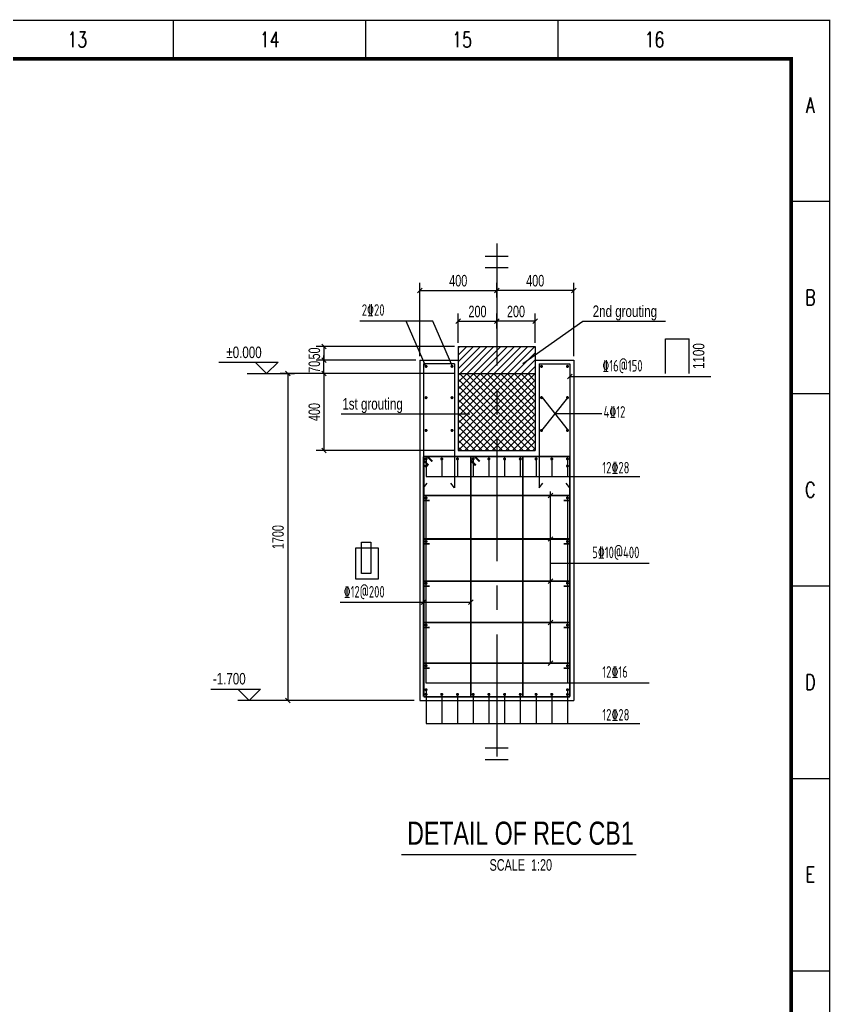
# Model space of a CAD drawing. Header units: millimetres. Extents: x -15901 to 146244, y -607033 to -56344.
# Drawn here: x 50349 to 71413, y -235063 to -209448 of the extents above; entities that cross this region are included whole.
import ezdxf
from ezdxf.enums import TextEntityAlignment as Align

# ---------------------------------------------------------------- set-up
doc = ezdxf.new("R2010")
doc.units = ezdxf.units.MM
doc.header["$LTSCALE"] = 2000
doc.linetypes.add('CENTER', pattern=[50.8, 31.75, -6.35, 6.35, -6.35])
for name, color, linetype in [('1', 3, 'Continuous'), ('4', 2, 'Continuous'), ('6', 1, 'Continuous'), ('DIM', 2, 'Continuous'), ('S_02_AXIS', 171, 'CENTER'), ('S_08_HATCH', 8, 'Continuous'), ('TEXT', 3, 'Continuous'), ('TK', 1, 'Continuous')]:
    doc.layers.add(name, color=color, linetype=linetype)
doc.styles.add('FS', font='kstxt.shx', dxfattribs={"width": 0.8, "height": 250, "bigfont": 'kshz.shx'})
doc.styles.add('KS', font='kstxt.shx', dxfattribs={"width": 0.7, "height": 300, "bigfont": 'kshz.shx'})
doc.styles.add('TK-HZ', font='txt.shx', dxfattribs={"width": 0.8, "bigfont": 'hztxt.shx'})
doc.styles.add('样3', font='tssdeng.shx', dxfattribs={"width": 0.7, "height": 300, "bigfont": 'tssdchn.shx'})
doc.dimstyles.new('KSDIM0.2', dxfattribs={"dimtxt": 300, "dimasz": 120, "dimexe": 200, "dimexo": 100, "dimgap": 100, "dimtad": 1, "dimdec": 0, "dimlfac": 0.2, "dimzin": 14, "dimdsep": 46, "dimtxsty": 'KS', "dimblk1": 'OBLIQUE', "dimblk2": 'OBLIQUE', "dimsah": 1, "dimcen": -900, "dimclrd": 7, "dimclre": 7, "dimclrt": 2, "dimadec": 0, "dimazin": 0, "dimtfac": 1, "dimtdec": 0, "dimtix": 1, "dimtmove": 2, "dimatfit": 2, "dimfxl": 1, "dimtolj": 1, "dimtzin": 14, "dimlwd": -3, "dimarcsym": 2})

# ---------------------------------------------------------------- blocks, each defined once
blk = doc.blocks.new('_OBLIQUE')
at = {"color": 1}
blk.add_line((-0.5, -0.5), (0.5, 0.5), dxfattribs=at)
blk = doc.blocks.new('*D426')
at = {"layer": '1', "color": 7, "lineweight": -2}
for p, q in [((62745, -217471), (62745, -217083)), ((63745, -217845), (63745, -217083))]:
    blk.add_line(p, q, dxfattribs=at)
at = {"layer": '1', "color": 7, "lineweight": -3}
blk.add_line((63745, -217283), (62745, -217283), dxfattribs=at)
at = {"layer": 'Defpoints', "color": 0}
for p in [(62745, -217283), (62745, -217571), (63745, -217945)]:
    blk.add_point(p, dxfattribs=at)
at = {"layer": '1', "color": 7, "linetype": 'ByBlock', "lineweight": -3, "xscale": 120, "yscale": 120, "zscale": 120, "rotation": 180}
blk.add_blockref('_OBLIQUE', (62745, -217283), dxfattribs=at)
at = {"layer": '1', "color": 7, "linetype": 'ByBlock', "lineweight": -3, "xscale": 120, "yscale": 120, "zscale": 120}
blk.add_blockref('_OBLIQUE', (63745, -217283), dxfattribs=at)
at = {"layer": '1', "color": 2, "insert": (63245, -217033), "char_height": 300, "attachment_point": 5, "style": 'KS'}
blk.add_mtext('\\A1;200', dxfattribs=at)
blk = doc.blocks.new('*D427')
at = {"layer": '1', "color": 7, "lineweight": -2}
for p, q in [((61745, -217845), (61745, -217083)), ((62745, -217471), (62745, -217083))]:
    blk.add_line(p, q, dxfattribs=at)
at = {"layer": '1', "color": 7, "lineweight": -3}
blk.add_line((61745, -217283), (62745, -217283), dxfattribs=at)
at = {"layer": 'Defpoints', "color": 0}
for p in [(62745, -217283), (62745, -217571), (61745, -217945)]:
    blk.add_point(p, dxfattribs=at)
at = {"layer": '1', "color": 7, "linetype": 'ByBlock', "lineweight": -3, "xscale": 120, "yscale": 120, "zscale": 120, "rotation": 180}
blk.add_blockref('_OBLIQUE', (61745, -217283), dxfattribs=at)
at = {"layer": '1', "color": 7, "linetype": 'ByBlock', "lineweight": -3, "xscale": 120, "yscale": 120, "zscale": 120}
blk.add_blockref('_OBLIQUE', (62745, -217283), dxfattribs=at)
at = {"layer": '1', "color": 2, "insert": (62245, -217033), "char_height": 300, "attachment_point": 5, "style": 'KS'}
blk.add_mtext('\\A1;200', dxfattribs=at)
blk = doc.blocks.new('*D428')
at = {"layer": '1', "color": 7, "lineweight": -3}
for p, q in [((58256, -218295), (58256, -218175)), ((58256, -218645), (58256, -218295)), ((58256, -218645), (58256, -218765))]:
    blk.add_line(p, q, dxfattribs=at)
at = {"layer": '1', "color": 7, "lineweight": -2}
for p, q in [((60645, -218295), (58056, -218295)), ((61645, -218645), (58056, -218645))]:
    blk.add_line(p, q, dxfattribs=at)
at = {"layer": 'Defpoints', "color": 0}
for p in [(58256, -218295), (60745, -218295), (61745, -218645)]:
    blk.add_point(p, dxfattribs=at)
at = {"layer": '1', "color": 7, "linetype": 'ByBlock', "lineweight": -3, "xscale": 120, "yscale": 120, "zscale": 120}
for p, rotation in [((58256, -218295), 270), ((58256, -218645), 90)]:
    blk.add_blockref('_OBLIQUE', p, dxfattribs=dict(at, rotation=rotation))
at = {"layer": '1', "color": 2, "insert": (58006, -218470), "char_height": 300, "attachment_point": 5, "rotation": 90, "style": 'KS'}
blk.add_mtext('\\A1;70', dxfattribs=at)
blk = doc.blocks.new('*D429')
at = {"layer": '1', "color": 7, "lineweight": -2}
for p, q in [((61645, -218645), (58056, -218645)), ((61645, -220645), (58056, -220645))]:
    blk.add_line(p, q, dxfattribs=at)
at = {"layer": '1', "color": 7, "lineweight": -3}
blk.add_line((58256, -218645), (58256, -220645), dxfattribs=at)
at = {"layer": 'Defpoints', "color": 0}
for p in [(61745, -218645), (58256, -220645), (61745, -220645)]:
    blk.add_point(p, dxfattribs=at)
at = {"layer": '1', "color": 7, "linetype": 'ByBlock', "lineweight": -3, "xscale": 120, "yscale": 120, "zscale": 120}
for p, rotation in [((58256, -218645), 90), ((58256, -220645), 270)]:
    blk.add_blockref('_OBLIQUE', p, dxfattribs=dict(at, rotation=rotation))
at = {"layer": '1', "color": 2, "insert": (58006, -219645), "char_height": 300, "attachment_point": 5, "rotation": 90, "style": 'KS'}
blk.add_mtext('\\A1;400', dxfattribs=at)
blk = doc.blocks.new('*D430')
at = {"layer": '1', "color": 7, "lineweight": -2}
for p, q in [((61645, -217945), (58056, -217945)), ((58262, -218295), (58056, -218295))]:
    blk.add_line(p, q, dxfattribs=at)
at = {"layer": '1', "color": 7, "lineweight": -3}
blk.add_line((58256, -217945), (58256, -218295), dxfattribs=at)
at = {"layer": 'Defpoints', "color": 0}
for p in [(61745, -217945), (58256, -218295), (58362, -218295)]:
    blk.add_point(p, dxfattribs=at)
at = {"layer": '1', "color": 7, "linetype": 'ByBlock', "lineweight": -3, "xscale": 120, "yscale": 120, "zscale": 120}
for p, rotation in [((58256, -217945), 90), ((58256, -218295), 270)]:
    blk.add_blockref('_OBLIQUE', p, dxfattribs=dict(at, rotation=rotation))
at = {"layer": '1', "color": 2, "insert": (58006, -218123), "char_height": 300, "attachment_point": 5, "rotation": 90, "style": 'KS'}
blk.add_mtext('\\A1;50', dxfattribs=at)
blk = doc.blocks.new('Dot')
at = {"layer": '6', "const_width": 0.4}
blk.add_lwpolyline([(-0.2, 0, 1), (0.2, 0, 1)], format="xyb", close=True, dxfattribs=at)
blk = doc.blocks.new('*D431')
at = {"layer": '1', "color": 7, "lineweight": -2}
for p, q in [((62745, -216671), (62745, -216283)), ((64745, -218195), (64745, -216283))]:
    blk.add_line(p, q, dxfattribs=at)
at = {"layer": '1', "color": 7, "lineweight": -3}
blk.add_line((64745, -216483), (62745, -216483), dxfattribs=at)
at = {"layer": 'Defpoints', "color": 0}
for p in [(62745, -216483), (62745, -216771), (64745, -218295)]:
    blk.add_point(p, dxfattribs=at)
at = {"layer": '1', "color": 7, "linetype": 'ByBlock', "lineweight": -3, "xscale": 120, "yscale": 120, "zscale": 120, "rotation": 180}
blk.add_blockref('_OBLIQUE', (62745, -216483), dxfattribs=at)
at = {"layer": '1', "color": 7, "linetype": 'ByBlock', "lineweight": -3, "xscale": 120, "yscale": 120, "zscale": 120}
blk.add_blockref('_OBLIQUE', (64745, -216483), dxfattribs=at)
at = {"layer": '1', "color": 2, "insert": (63745, -216233), "char_height": 300, "attachment_point": 5, "style": 'KS'}
blk.add_mtext('\\A1;400', dxfattribs=at)
blk = doc.blocks.new('*D432')
at = {"layer": '1', "color": 7, "lineweight": -2}
for p, q in [((60745, -218195), (60745, -216283)), ((62745, -216671), (62745, -216283))]:
    blk.add_line(p, q, dxfattribs=at)
at = {"layer": '1', "color": 7, "lineweight": -3}
blk.add_line((60745, -216483), (62745, -216483), dxfattribs=at)
at = {"layer": 'Defpoints', "color": 0}
for p in [(62745, -216483), (62745, -216771), (60745, -218295)]:
    blk.add_point(p, dxfattribs=at)
at = {"layer": '1', "color": 7, "linetype": 'ByBlock', "lineweight": -3, "xscale": 120, "yscale": 120, "zscale": 120, "rotation": 180}
blk.add_blockref('_OBLIQUE', (60745, -216483), dxfattribs=at)
at = {"layer": '1', "color": 7, "linetype": 'ByBlock', "lineweight": -3, "xscale": 120, "yscale": 120, "zscale": 120}
blk.add_blockref('_OBLIQUE', (62745, -216483), dxfattribs=at)
at = {"layer": '1', "color": 2, "insert": (61745, -216233), "char_height": 300, "attachment_point": 5, "style": 'KS'}
blk.add_mtext('\\A1;400', dxfattribs=at)
blk = doc.blocks.new('*D433')
at = {"layer": '1', "color": 7, "lineweight": -2}
for p, q in [((58912, -218645), (57113, -218645)), ((60600, -227145), (57113, -227145))]:
    blk.add_line(p, q, dxfattribs=at)
at = {"layer": '1', "color": 7, "lineweight": -3}
blk.add_line((57313, -218645), (57313, -227145), dxfattribs=at)
at = {"layer": 'Defpoints', "color": 0}
for p in [(59012, -218645), (57313, -227145), (60700, -227145)]:
    blk.add_point(p, dxfattribs=at)
at = {"layer": '1', "color": 7, "linetype": 'ByBlock', "lineweight": -3, "xscale": 120, "yscale": 120, "zscale": 120}
for p, rotation in [((57313, -218645), 90), ((57313, -227145), 270)]:
    blk.add_blockref('_OBLIQUE', p, dxfattribs=dict(at, rotation=rotation))
at = {"layer": '1', "color": 2, "insert": (57063, -222895), "char_height": 300, "attachment_point": 5, "rotation": 90, "style": 'KS'}
blk.add_mtext('\\A1;1700', dxfattribs=at)
blk = doc.blocks.new('Br5')
at = {"layer": '6', "const_width": 0.5}
for points in [[(1.29, 2.29), (0, 1)], [(2.29, 1.29), (1, 0)]]:
    blk.add_lwpolyline(points, dxfattribs=at)
blk = doc.blocks.new('A1-1')
at = {"layer": 'TK', "color": 7}
for p, q in [((67050, 58400), (67050, 59400)), ((72050, 58400), (72050, 59400)), ((77050, 58400), (77050, 59400)), ((83100, 54700), (84100, 54700)), ((83100, 49700), (84100, 49700)), ((83100, 44700), (84100, 44700)), ((83100, 39700), (84100, 39700)), ((83100, 34700), (84100, 34700))]:
    blk.add_line(p, q, dxfattribs=at)
for points, const_width in [([(0, 0), (84100, 0), (84100, 59400), (0, 59400)], 35), ([(2500, 1000), (83100, 1000), (83100, 58400), (2500, 58400)], 100)]:
    blk.add_lwpolyline(points, close=True, dxfattribs=dict(at, const_width=const_width))
at = {"layer": 'TK', "color": 7, "style": 'TK-HZ', "width": 0.75}
for s, p in [('13', (64550, 58900)), ('14', (69550, 58900)), ('15', (74550, 58900)), ('16', (79550, 58900)), ('A', (83600, 57200)), ('B', (83600, 52200)), ('C', (83600, 47200)), ('D', (83600, 42200)), ('E', (83600, 37200))]:
    blk.add_text(s, height=400, dxfattribs=at).set_placement(p, align=Align.MIDDLE_CENTER)

msp = doc.modelspace()

# ---------------------------------------------------------------- hatches: boundary and pattern name
at = {"layer": 'S_08_HATCH'}
h = msp.add_hatch(dxfattribs=at)
h.set_pattern_fill('ANSI31', color=6, scale=1000)
h.set_pattern_definition([(45, (-283721.75, -571233.78), (-88.388348, 88.388348), [])])
h.paths.add_polyline_path([(63745.476, -217945.224), (62745.476, -217945.224), (62745.476, -218645.224), (63745.476, -218645.224)])
h.paths.add_polyline_path([(62745.476, -217945.224), (61745.476, -217945.224), (61745.476, -218645.224), (62745.476, -218645.224)])
h = msp.add_hatch(dxfattribs=at)
h.set_pattern_fill('ANSI37', color=6, scale=1000)
h.set_pattern_definition([(45, (-283721.75, -571233.78), (-88.388348, 88.388348), []), (135, (-283721.75, -571233.78), (-88.388348, -88.388348), [])])
h.paths.add_polyline_path([(63745.476, -218645.224), (62745.476, -218645.224), (62745.476, -220645.224), (63745.476, -220645.224)])
h.paths.add_polyline_path([(62745.476, -218645.224), (61745.476, -218645.224), (61745.476, -220645.224), (62745.476, -220645.224)])

# ---------------------------------------------------------------- linework, layer by layer
for p, q in [((61085.271, -217283.115, -20.286), (59185.728, -217283.115, -20.286)), ((60907.976, -218477.724, -20.286), (60387.158, -217283.115, -20.286)), ((61606.09, -218477.724, -20.286), (61085.271, -217283.115, -20.286)), ((63426.735, -218381.586, -20.286), (64984.779, -217283.115, -20.286)), ((64984.779, -217283.115, -20.286), (67131.818, -217283.115, -20.286)), ((64645.476, -218724.644, -20.286), (68312.567, -218724.644, -20.286)), ((64587.278, -219273.394, -20.286), (63912.278, -220122.468, -20.286)), ((63927.976, -219266.518, -20.286), (64602.976, -220122.468, -20.286)), ((58704.384, -219690.305, -20.286), (62049.975, -219690.305, -20.286)), ((64259.02, -219686.306, -20.286), (65477.127, -219686.306, -20.286)), ((60907.976, -220863.766, -20.286), (60907.643, -221317, -20.286)), ((61316.31, -220863.766, -20.286), (61316.31, -221317, -20.286)), ((61724.643, -220863.766, -20.286), (61724.643, -221317, -20.286)), ((62132.976, -220863.766, -20.286), (62132.976, -221317, -20.286)), ((62541.31, -220863.766, -20.286), (62541.31, -221317, -20.286)), ((62949.643, -220863.766, -20.286), (62949.643, -221317, -20.286)), ((63357.976, -220863.766, -20.286), (63357.976, -221317, -20.286)), ((63766.31, -220863.766, -20.286), (63766.31, -221317, -20.286)), ((64174.643, -220863.766, -20.286), (64174.643, -221317, -20.286)), ((64582.976, -220863.766, -20.286), (64582.976, -221317, -20.286)), ((60907.643, -221317, -20.286), (66461.848, -221317, -20.286)), ((64138.451, -226173.45, -20.286), (64138.451, -221705.787, -20.286)), ((60903.733, -221857.554, -20.286), (60903.733, -226680.09, -20.286)), ((64582.67, -221857.101, -20.286), (64582.67, -226680.09, -20.286)), ((64138.451, -223575.186, -20.286), (66708.649, -223575.186, -20.286)), ((58680.588, -224585.761, -20.286), (62068.996, -224585.761, -20.286)), ((60903.733, -226680.09, -20.286), (66708.649, -226680.09, -20.286)), ((60907.976, -226862.746, -20.286), (60907.643, -227739.201, -20.286)), ((64582.976, -226862.746, -20.286), (64582.976, -227739.201, -20.286)), ((61316.31, -226982.724, -20.286), (61316.31, -227739.201, -20.286)), ((61724.643, -226982.724, -20.286), (61724.643, -227739.201, -20.286)), ((62132.976, -226982.724, -20.286), (62132.976, -227739.201, -20.286)), ((62541.31, -226982.724, -20.286), (62541.31, -227739.201, -20.286)), ((62949.643, -226982.724, -20.286), (62949.643, -227739.201, -20.286)), ((63357.976, -226982.724, -20.286), (63357.976, -227739.201, -20.286)), ((63766.31, -226982.724, -20.286), (63766.31, -227739.201, -20.286)), ((64174.643, -226982.724, -20.286), (64174.643, -227739.201, -20.286)), ((60907.643, -227739.201, -20.286), (66461.848, -227739.201, -20.286))]:
    msp.add_line(p, q)
at = {"layer": '1'}
for p, q in [((62445.476, -215590.399, -20.286), (63045.476, -215590.399, -20.286)), ((62445.476, -215890.399, -20.286), (63045.476, -215890.399, -20.286)), ((61745.476, -217945.224, -20.286), (61745.476, -220645.224, -20.286)), ((61745.476, -217945.224, -20.286), (63745.476, -217945.224, -20.286)), ((63745.476, -217945.224, -20.286), (63745.476, -220645.224, -20.286)), ((67129.901, -218647.445, -20.286), (67129.901, -217741.254, -20.286)), ((67129.901, -217741.254, -20.286), (67748.09, -217741.254, -20.286)), ((67748.09, -218647.445, -20.286), (67748.09, -217741.254, -20.286)), ((60745.476, -218295.224, -20.286), (60745.476, -227145.224, -20.286)), ((60745.476, -218295.224, -20.286), (61745.476, -218295.224, -20.286)), ((63745.476, -218295.224, -20.286), (64745.476, -218295.224, -20.286)), ((64745.476, -218295.224, -20.286), (64745.476, -227145.224, -20.286)), ((61745.476, -218645.224, -20.286), (63745.476, -218645.224, -20.286)), ((61745.476, -220645.224, -20.286), (63745.476, -220645.224, -20.286)), ((60745.476, -227145.224, -20.286), (64745.476, -227145.224, -20.286)), ((62445.476, -228374.049, -20.286), (63045.476, -228374.049, -20.286)), ((62445.476, -228674.049, -20.286), (63045.476, -228674.049, -20.286))]:
    msp.add_line(p, q, dxfattribs=at)
at = {"layer": '1', "elevation": -20.286}
for points in [[(59227.346, -223025.957), (59477.466, -223025.957), (59477.466, -223838.466), (59227.346, -223838.466)], [(59082.101, -223171.525), (59659.613, -223171.525), (59659.613, -223984.035), (59082.101, -223984.035)]]:
    msp.add_lwpolyline(points, close=True, dxfattribs=at)
at = {"layer": '4', "elevation": -20.286}
for points in [[(55315.947, -226848.239), (56609.917, -226848.239), (56312.932, -227145.224), (56015.947, -226848.239)], [(57112.932, -227145.224), (56012.932, -227145.224)]]:
    msp.add_lwpolyline(points, dxfattribs=at)
at = {"layer": '6'}
for p, q in [((61645.476, -218395.224, -20.286), (60845.476, -218395.224, -20.286)), ((60845.476, -218395.224, -20.286), (60845.476, -220801.266, -20.286)), ((61645.476, -218395.224, -20.286), (61645.476, -221611.283, -20.286)), ((63845.476, -218395.224, -20.286), (64645.476, -218395.224, -20.286)), ((63845.476, -218395.224, -20.286), (63845.476, -221611.283, -20.286)), ((64645.476, -218395.224, -20.286), (64645.476, -220801.266, -20.286)), ((64585.476, -218784.644, -20.286), (64705.476, -218664.644, -20.286)), ((60845.476, -221611.283, -20.286), (60939.203, -221495.644, -20.286)), ((61645.476, -221611.283, -20.286), (61551.75, -221495.644, -20.286)), ((63845.476, -221611.283, -20.286), (63939.203, -221495.644, -20.286)), ((64645.476, -221611.283, -20.286), (64551.75, -221495.644, -20.286)), ((64078.451, -221871.455, -20.286), (64198.451, -221751.455, -20.286)), ((64078.451, -223004.02, -20.286), (64198.451, -222884.02, -20.286)), ((64078.451, -224101.935, -20.286), (64198.451, -223981.935, -20.286)), ((60785.476, -224645.761, -20.286), (60905.476, -224525.761, -20.286)), ((62010.37, -224645.761, -20.286), (62130.37, -224525.761, -20.286)), ((64078.451, -225176.115, -20.286), (64198.451, -225056.115, -20.286)), ((64078.451, -226233.45, -20.286), (64198.451, -226113.45, -20.286)), ((60273.33, -231140.89), (66367.237, -231140.89))]:
    msp.add_line(p, q, dxfattribs=at)
at = {"layer": '6', "const_width": 45, "elevation": -20.286}
for points in [[(60845.476, -220801.266), (64645.476, -220801.266)], [(60845.476, -220801.266), (60845.476, -227045.224)], [(62068.996, -220801.266), (62068.996, -227045.224)], [(63423.475, -220801.266), (63423.475, -227045.224)], [(64645.476, -220801.266), (64645.476, -227045.224)], [(60845.476, -221811.455), (64645.476, -221811.455)], [(60845.476, -221940.625), (61003.053, -221940.625)], [(64487.899, -221940.625), (64645.476, -221940.625)], [(60845.476, -222944.02), (64645.476, -222944.02)], [(60845.476, -223073.19), (61003.053, -223073.19)], [(64487.899, -223073.19), (64645.476, -223073.19)], [(60845.476, -224041.935), (64645.476, -224041.935)], [(60845.476, -224171.106), (61003.053, -224171.106)], [(64487.899, -224171.106), (64645.476, -224171.106)], [(60845.476, -225116.115), (64645.476, -225116.115)], [(60845.476, -225245.286), (61003.053, -225245.286)], [(64487.899, -225245.286), (64645.476, -225245.286)], [(60845.476, -226173.45), (64645.476, -226173.45)], [(60845.476, -226302.62), (61003.053, -226302.62)], [(64487.899, -226302.62), (64645.476, -226302.62)], [(60845.476, -227045.224), (64645.476, -227045.224)]]:
    msp.add_lwpolyline(points, dxfattribs=at)
at = {"layer": 'DIM', "ltscale": 0.005}
for p, q in [((55525.684, -218345.224, -20.286), (57064.449, -218345.224, -20.286)), ((56464.449, -218345.224, -20.286), (56764.449, -218645.224, -20.286)), ((57064.449, -218345.224, -20.286), (56764.449, -218645.224, -20.286)), ((56260.288, -218645.224, -20.286), (57486.426, -218645.224, -20.286))]:
    msp.add_line(p, q, dxfattribs=at)
at = {"layer": 'S_02_AXIS', "ltscale": 0.05}
msp.add_line((62745.476, -215263.107, -20.286), (62745.476, -229198.574, -20.286), dxfattribs=at)

# ---------------------------------------------------------------- block references
at = {"layer": '6', "yscale": 100, "zscale": 100}
for p, xscale in [((60907.976, -218457.724, -20.286), -100), ((61582.976, -218457.724, -20.286), -100), ((63907.976, -218457.724, -20.286), 100), ((64582.976, -218457.724, -20.286), 100), ((60907.976, -219270.738, -20.286), -100), ((61582.976, -219270.738, -20.286), 100), ((63907.976, -219270.738, -20.286), -100), ((64582.976, -219270.738, -20.286), 100), ((60907.976, -220122.468, -20.286), -100), ((61582.976, -220122.468, -20.286), 100), ((63907.976, -220122.468, -20.286), -100), ((64582.976, -220122.468, -20.286), 100), ((60907.976, -220863.766, -20.286), 100), ((60907.976, -221047.285, -20.286), 100), ((61316.31, -220863.766, -20.286), 100), ((61724.643, -220863.766, -20.286), 100), ((62132.976, -220863.766, -20.286), 100), ((62541.31, -220863.766, -20.286), 100), ((62949.643, -220863.766, -20.286), 100), ((63357.976, -220863.766, -20.286), 100), ((63766.31, -220863.766, -20.286), 100), ((64174.643, -220863.766, -20.286), 100), ((64582.976, -220863.766, -20.286), 100), ((64582.976, -221047.285, -20.286), 100), ((60907.976, -221877.098, -20.286), -100), ((64582.976, -221877.098, -20.286), 100), ((60907.976, -223009.663, -20.286), -100), ((64582.976, -223009.663, -20.286), 100), ((60907.976, -224095.165, -20.286), -100), ((64582.976, -224095.165, -20.286), 100), ((60907.976, -225180.668, -20.286), -100), ((64582.976, -225180.668, -20.286), 100), ((60907.976, -226238.591, -20.286), -100), ((64582.976, -226238.591, -20.286), 100), ((60907.976, -226862.746, -20.286), 100), ((60907.976, -226982.724, -20.286), 100), ((61316.31, -226982.724, -20.286), 100), ((61724.643, -226982.724, -20.286), 100), ((62132.976, -226982.724, -20.286), 100), ((62541.31, -226982.724, -20.286), 100), ((62949.643, -226982.724, -20.286), 100), ((63357.976, -226982.724, -20.286), 100), ((63766.31, -226982.724, -20.286), 100), ((64174.643, -226982.724, -20.286), 100), ((64582.976, -226862.746, -20.286), 100), ((64582.976, -226982.724, -20.286), 100)]:
    msp.add_blockref('Dot', p, dxfattribs=dict(at, xscale=xscale))
at = {"layer": '6', "xscale": 100, "yscale": 100, "zscale": 100, "rotation": 270}
for p in [(60845.476, -220801.266, -20.286), (62068.996, -220801.266, -20.286)]:
    msp.add_blockref('Br5', p, dxfattribs=at)
at = {"layer": 'TK', "color": 7}
msp.add_blockref('A1-1', (-12704.988, -268865.789), dxfattribs=at)

# ---------------------------------------------------------------- texts
at = {"layer": '4', "style": 'KS', "width": 0.75}
for s, height, p in [('-1.700', 300, (55367.932, -226725.224, -20.286)), ('DETAIL OF REC CB1', 600, (60417.374, -230890.289))]:
    msp.add_text(s, height=height, dxfattribs=at).set_placement(p)
at = {"layer": 'DIM'}
for s, style, width, p in [('2%%13220', '样3', 0.7, (59239.189, -217142.694, -20.286)), ('2nd grouting', 'FS', 0.75, (65238.731, -217174.728, -20.286)), ('%%P0.000', 'FS', 0.75, (55718.287, -218243.34, -20.286)), ('%%13216@150', '样3', 0.7, (65488.726, -218592.831, -20.286)), ('1st grouting', 'FS', 0.75, (58731.946, -219581.918, -20.286)), ('4%%13212', '样3', 0.7, (65520.732, -219789.794, -20.286)), ('12%%13228', '样3', 0.7, (65488.726, -221240.891, -20.286)), ('5%%13210@400', '样3', 0.7, (65226.056, -223443.373, -20.286)), ('%%13212@200', '样3', 0.7, (58767.289, -224466.125, -20.286)), ('12%%13216', '样3', 0.7, (65488.726, -226548.277, -20.286)), ('12%%13228', '样3', 0.7, (65488.726, -227663.091, -20.286))]:
    msp.add_text(s, height=300, dxfattribs=dict(at, style=style, width=width)).set_placement(p)
at = {"layer": 'DIM', "style": 'FS', "width": 0.75}
msp.add_text('1100', height=300, rotation=90, dxfattribs=at).set_placement((68141.55, -218524.929, -20.286))
at = {"layer": 'TEXT', "style": 'KS', "width": 0.7}
msp.add_text('SCALE  1:20', height=300, dxfattribs=at).set_placement((63370.45, -231415.859), align=Align.MIDDLE)

# ---------------------------------------------------------------- dimensions: what is measured, and where the dimension line sits
at = {"layer": '1'}
dim = msp.add_linear_dim(base=(62745.476, -216483.115, -20.286), p1=(60745.476, -218295.224, -20.286), p2=(62745.476, -216771.321, -20.286), dimstyle='KSDIM0.2', dxfattribs=at)
dim.commit()
dim.dimension.update_dxf_attribs({"geometry": '*D432', "text_midpoint": (61745.476, -216233.115, -20.286)})
for base, p1, p2, angle, picture, middle in [((62745.476, -216483.115, -20.286), (64745.476, -218295.224, -20.286), (62745.476, -216771.321, -20.286), 180, '*D431', (63745.476, -216233.115, -20.286)), ((57312.932, -227145.224, -20.286), (59011.689, -218645.224, -20.286), (60699.569, -227145.224, -20.286), 90, '*D433', (57062.932, -222895.224, -20.286))]:
    dim = msp.add_linear_dim(base=base, p1=p1, p2=p2, angle=angle, dimstyle='KSDIM0.2', dxfattribs=at)
    dim.commit()
    dim.dimension.update_dxf_attribs({"geometry": picture, "text_midpoint": middle})
dim = msp.add_linear_dim(base=(62745.476, -217283.115, -20.286), p1=(61745.476, -217945.224, -20.286), p2=(62745.476, -217571.321, -20.286), text='200', dimstyle='KSDIM0.2', dxfattribs=at)
dim.commit()
dim.dimension.update_dxf_attribs({"geometry": '*D427', "text_midpoint": (62245.476, -217033.115, -20.286)})
for base, p1, p2, angle, text, picture, middle in [((62745.476, -217283.115, -20.286), (63745.476, -217945.224, -20.286), (62745.476, -217571.321, -20.286), 180, '200', '*D426', (63245.476, -217033.115, -20.286)), ((58256.338, -218295.224, -20.286), (61745.476, -218645.224, -20.286), (60745.476, -218295.224, -20.286), 90, '70', '*D428', (58006.338, -218470.224, -20.286)), ((58256.338, -220645.224, -20.286), (61745.476, -218645.224, -20.286), (61745.476, -220645.224, -20.286), 90, '400', '*D429', (58006.338, -219645.224, -20.286))]:
    dim = msp.add_linear_dim(base=base, p1=p1, p2=p2, angle=angle, text=text, dimstyle='KSDIM0.2', dxfattribs=at)
    dim.commit()
    dim.dimension.update_dxf_attribs({"geometry": picture, "text_midpoint": middle})
dim = msp.add_linear_dim(base=(58256.338, -218295.224, -20.286), p1=(61745.476, -217945.224, -20.286), p2=(58361.953, -218295.224, -20.286), angle=90, text='50', dimstyle='KSDIM0.2', dxfattribs=at)
dim.commit()
dim.dimension.update_dxf_attribs({"geometry": '*D430', "text_midpoint": (58006.338, -218122.782, -20.286), "dimtype": 160})

doc.saveas('drawing.dxf')
